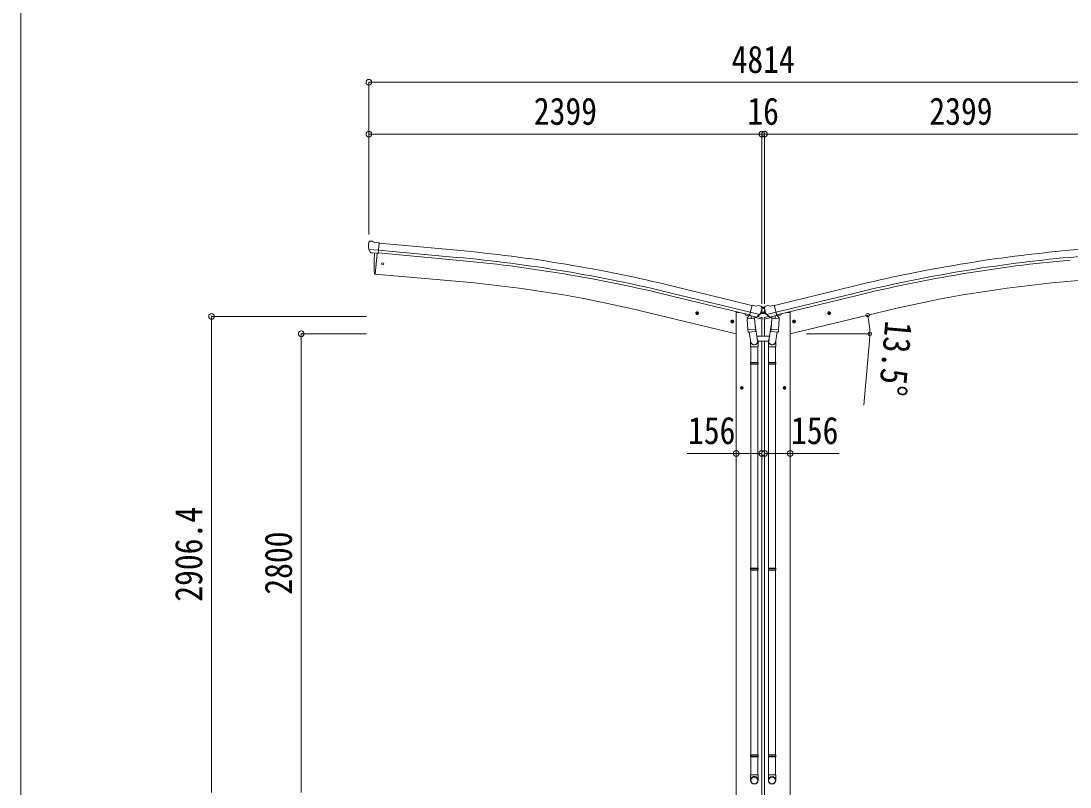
# Model space of a CAD drawing. Units: millimetres at full size. Extents: x -9783 to 33612, y -6828 to 13249.
# Drawn here: x -9783 to -3378, y -3847 to 830 of the extents above; entities that cross this region are included whole.
import ezdxf
from ezdxf.enums import TextEntityAlignment as Align

# ---------------------------------------------------------------- set-up
doc = ezdxf.new("R2010")
doc.units = ezdxf.units.MM
doc.header["$LTSCALE"] = 35
doc.header["$PDMODE"] = 32
doc.header["$PDSIZE"] = 35
for name, color, linetype, lineweight in [('0-1_本体', 4, 'Continuous', 9), ('0-2_部品', 7, 'Continuous', 9), ('0-7_合掌部品', 3, 'Continuous', 9), ('0-A_寸法', 6, 'Continuous', 9), ('F-0_240', 7, 'Continuous', 9)]:
    doc.layers.add(name, color=color, linetype=linetype, lineweight=lineweight)
doc.styles.add('ＭＳ ゴシック', font='')
doc.styles.get('ＭＳ ゴシック').set_extended_font_data('MS Gothic')

msp = doc.modelspace()

# ---------------------------------------------------------------- linework, layer by layer
at = {"layer": '0-1_本体'}
for p, q in [((-7123.43, -613.06), (-7600.55, -569.75)), ((-7119.53, -570.02), (-7596.84, -526.7)), ((-3383.37, -570.02), (-2906.06, -526.7)), ((-3379.47, -613.06), (-2902.35, -569.75)), ((-7609.28, -588.63), (-7620.45, -716.23)), ((-7124.95, -629.77), (-7602.07, -586.47)), ((-7082.5, -763.29), (-7620.45, -716.23)), ((-3420.4, -763.29), (-2882.45, -716.23)), ((-5813.05, -830.84), (-5330.04, -948.34)), ((-5319.98, -906.42), (-5802.83, -788.85)), ((-5182.92, -906.42), (-4700.07, -788.85)), ((-4689.85, -830.84), (-5172.86, -948.34)), ((-5333.99, -964.77), (-5817.03, -847.14)), ((-5168.91, -964.77), (-4685.87, -847.14)), ((-5415.46, -1080.02), (-6001.13, -939.41)), ((-5415.46, -950.02), (-5395.46, -950.02)), ((-5415.46, -950.02), (-5415.46, -4430.02)), ((-5395.46, -950.02), (-5361.95, -958.06)), ((-5107.44, -950.02), (-5140.95, -958.06)), ((-5087.44, -950.02), (-5107.44, -950.02)), ((-5087.44, -1080.02), (-4501.77, -939.41)), ((-5087.44, -950.02), (-5087.44, -4430.02)), ((-5259.96, -989.72), (-5259.96, -1095.13)), ((-5242.94, -989.72), (-5242.94, -1095.13)), ((-5259.96, -1125.13), (-5259.96, -4430.02)), ((-5242.94, -1125.13), (-5242.94, -4430.02))]:
    msp.add_line(p, q, dxfattribs=at)
at = {"layer": '0-1_本体', "color": 6}
for p, q in [((-5415.96, -1810.2), (-5259.96, -1810.2)), ((-5086.94, -1810.2), (-5242.94, -1810.2))]:
    msp.add_line(p, q, dxfattribs=at)
at = {"layer": '0-1_本体'}
for centre, radius, start, end in [((-7933.54, -9538.59), 9005.44, 76.31388, 84.81388), ((-2569.36, -9538.59), 9005.44, 95.18612, 103.68612), ((-7933.54, -9538.59), 8945.44, 76.31388, 84.81388), ((-7933.54, -9538.59), 8962.23, 76.31388, 84.81388), ((-2569.36, -9538.59), 8962.23, 95.18612, 103.68612), ((-2569.36, -9538.59), 8945.44, 95.18612, 103.68612), ((-7727.48, -8131.6), 7396.48, 76.50259, 84.99741), ((-2775.42, -8131.6), 7396.48, 95.00259, 103.49741)]:
    msp.add_arc(centre, radius, start, end, dxfattribs=at)
at = {"layer": '0-2_部品'}
for p, q in [((-7660.04, -521.69), (-7660.16, -523.03)), ((-7659.52, -564.54), (-7600.6, -569.69)), ((-7648.27, -584.03), (-7659.2, -565.09)), ((-7658.98, -519.65), (-7653.49, -515.05)), ((-7649.84, -513.9), (-7636.18, -515.09)), ((-7623.22, -522.25), (-7634.94, -515.48)), ((-7623.22, -522.25), (-7596.65, -524.58)), ((-7602.31, -589.24), (-7596.65, -524.58)), ((-7645.88, -585.42), (-7638.17, -586.1)), ((-7609.28, -588.63), (-7620.45, -716.23)), ((-7612.27, -588.36), (-7602.31, -589.24)), ((-7620.45, -716.23), (-7622.51, -715.98)), ((-5644.19, -956.2), (-5663.64, -951.53)), ((-5661.21, -952.11), (-5656.05, -946.67)), ((-5659.08, -959.31), (-5661.21, -952.11)), ((-5656.25, -963.59), (-5651.58, -944.14)), ((-5656.05, -946.67), (-5648.75, -948.42)), ((-5648.75, -948.42), (-5646.62, -955.62)), ((-5361.95, -957.98), (-5361.95, -961.29)), ((-5272.58, -962.31), (-5330.08, -948.5)), ((-5293.58, -910.69), (-5319.51, -904.46)), ((-5293.58, -910.69), (-5280.32, -907.99)), ((-5265.84, -911.18), (-5279.02, -908.01)), ((-5262.74, -913.43), (-5258.88, -919.72)), ((-5258.52, -922), (-5258.8, -923.15)), ((-5244.38, -922), (-5244.1, -923.15)), ((-5240.16, -913.43), (-5244.02, -919.72)), ((-5237.06, -911.18), (-5223.88, -908.01)), ((-5230.32, -962.31), (-5172.82, -948.5)), ((-5209.32, -910.69), (-5222.58, -907.99)), ((-5209.32, -910.69), (-5183.39, -904.46)), ((-5140.95, -957.98), (-5140.95, -961.29)), ((-4858.71, -956.2), (-4839.26, -951.53)), ((-4854.15, -948.42), (-4856.29, -955.62)), ((-4846.86, -946.67), (-4854.15, -948.42)), ((-4846.65, -963.59), (-4851.32, -944.14)), ((-4841.69, -952.11), (-4846.86, -946.67)), ((-4843.82, -959.31), (-4841.69, -952.11)), ((-5430.27, -1007.56), (-5449.72, -1002.89)), ((-5447.29, -1003.47), (-5442.12, -998.02)), ((-5445.16, -1010.67), (-5447.29, -1003.47)), ((-5442.33, -1014.94), (-5437.66, -995.5)), ((-5442.12, -998.02), (-5434.83, -999.78)), ((-5434.83, -999.78), (-5432.69, -1006.97)), ((-5339.23, -970.69), (-5358.12, -966.16)), ((-5349.65, -987.86), (-5303.96, -984.67)), ((-5344.98, -1054.7), (-5349.65, -987.86)), ((-5335.23, -966.1), (-5348.55, -981.41)), ((-5348.55, -981.41), (-5348.11, -987.76)), ((-5334.29, -966.03), (-5335.23, -966.1)), ((-5331.21, -968.5), (-5332.74, -968.13)), ((-5294.5, -977.31), (-5331.21, -968.5)), ((-5325.26, -970.33), (-5324.23, -984.93)), ((-5297.05, -979.32), (-5322.86, -985.76)), ((-5305.74, -981.49), (-5305.51, -984.78)), ((-5303.96, -984.67), (-5299.29, -1051.51)), ((-5257.4, -990.34), (-5300.1, -980.08)), ((-5292.14, -977.79), (-5299.66, -975.98)), ((-5296.34, -977.54), (-5296.29, -978.28)), ((-5292.97, -977.68), (-5294.5, -977.31)), ((-5289.43, -977.22), (-5273.05, -962.73)), ((-5285.45, -974.35), (-5259.7, -980.53)), ((-5257.4, -983.45), (-5257.4, -990.34)), ((-5245.5, -990.34), (-5202.8, -980.08)), ((-5245.5, -983.45), (-5245.5, -990.34)), ((-5217.46, -974.35), (-5243.21, -980.53)), ((-5213.47, -977.22), (-5229.85, -962.73)), ((-5210.76, -977.79), (-5203.24, -975.98)), ((-5209.93, -977.68), (-5208.4, -977.31)), ((-5208.4, -977.31), (-5171.69, -968.5)), ((-5206.56, -977.54), (-5206.61, -978.28)), ((-5205.86, -979.32), (-5180.04, -985.76)), ((-5198.94, -984.67), (-5203.61, -1051.51)), ((-5153.25, -987.86), (-5198.94, -984.67)), ((-5197.16, -981.49), (-5197.39, -984.78)), ((-5177.64, -970.33), (-5178.67, -984.93)), ((-5171.69, -968.5), (-5170.16, -968.13)), ((-5168.61, -966.03), (-5167.67, -966.1)), ((-5167.67, -966.1), (-5154.35, -981.41)), ((-5163.67, -970.69), (-5144.78, -966.16)), ((-5157.92, -1054.7), (-5153.25, -987.86)), ((-5154.35, -981.41), (-5154.8, -987.76)), ((-5072.63, -1007.56), (-5053.18, -1002.89)), ((-5068.07, -999.78), (-5070.21, -1006.97)), ((-5060.78, -998.02), (-5068.07, -999.78)), ((-5060.57, -1014.94), (-5065.24, -995.5)), ((-5055.61, -1003.47), (-5060.78, -998.02)), ((-5057.74, -1010.67), (-5055.61, -1003.47)), ((-5344.98, -1054.7), (-5299.29, -1051.51)), ((-5344.96, -1054.7), (-5344.08, -1067.4)), ((-5300.27, -1066.11), (-5341.97, -1069.03)), ((-5336.54, -1068.65), (-5325.81, -1132.23)), ((-5301.02, -1026.74), (-5285.11, -1122.91)), ((-5298.43, -1063.97), (-5299.3, -1051.51)), ((-5298.83, -1065.33), (-5298.82, -1065.33)), ((-5201.88, -1026.74), (-5217.79, -1122.91)), ((-5204.47, -1063.97), (-5203.6, -1051.51)), ((-5204.08, -1065.33), (-5204.08, -1065.33)), ((-5157.92, -1054.7), (-5203.61, -1051.51)), ((-5202.63, -1066.11), (-5160.93, -1069.03)), ((-5166.36, -1068.65), (-5177.09, -1132.23)), ((-5157.94, -1054.7), (-5158.82, -1067.4)), ((-5328.96, -1125.42), (-5328.96, -1160.07)), ((-5282.96, -1160.07), (-5282.96, -1125.72)), ((-5219.94, -1160.07), (-5219.94, -1125.72)), ((-5173.94, -1125.42), (-5173.94, -1160.07)), ((-5328.96, -1160.07), (-5282.96, -1160.07)), ((-5326.96, -1160.07), (-5326.96, -1254.07)), ((-5284.96, -1160.07), (-5284.96, -1254.07)), ((-5173.94, -1160.07), (-5219.94, -1160.07)), ((-5217.94, -1160.07), (-5217.94, -1254.07)), ((-5175.94, -1160.07), (-5175.94, -1254.07)), ((-5328.96, -1256.07), (-5327.96, -1254.07)), ((-5328.96, -1256.07), (-5282.96, -1256.07)), ((-5328.96, -1256.07), (-5328.96, -1264.07)), ((-5328.96, -1264.07), (-5282.96, -1264.07)), ((-5328.96, -1264.07), (-5327.96, -1266.07)), ((-5327.96, -1254.07), (-5283.96, -1254.07)), ((-5327.96, -1266.07), (-5283.96, -1266.07)), ((-5326.96, -1266.07), (-5326.96, -2510.26)), ((-5284.96, -1266.07), (-5284.96, -2510.26)), ((-5282.96, -1256.07), (-5283.96, -1254.07)), ((-5219.94, -1256.07), (-5218.94, -1254.07)), ((-5173.94, -1256.07), (-5219.94, -1256.07)), ((-5173.94, -1264.07), (-5219.94, -1264.07)), ((-5174.94, -1254.07), (-5218.94, -1254.07)), ((-5174.94, -1266.07), (-5218.94, -1266.07)), ((-5217.94, -1266.07), (-5217.94, -2510.26)), ((-5175.94, -1266.07), (-5175.94, -2510.26)), ((-5173.94, -1256.07), (-5174.94, -1254.07)), ((-5173.94, -1264.07), (-5174.94, -1266.07)), ((-5173.94, -1256.07), (-5173.94, -1264.07)), ((-5387.96, -1406.38), (-5381.46, -1402.63)), ((-5381.46, -1420.13), (-5381.46, -1400.13)), ((-5381.46, -1402.63), (-5374.96, -1406.38)), ((-5374.96, -1406.38), (-5374.96, -1413.89)), ((-5121.44, -1402.63), (-5127.94, -1406.38)), ((-5127.94, -1406.38), (-5127.94, -1413.89)), ((-5121.44, -1420.13), (-5121.44, -1400.13)), ((-5114.94, -1406.38), (-5121.44, -1402.63)), ((-5391.46, -1410.13), (-5371.46, -1410.13)), ((-5374.96, -1413.89), (-5381.46, -1417.64)), ((-5111.44, -1410.13), (-5131.44, -1410.13)), ((-5127.94, -1413.89), (-5121.44, -1417.64)), ((-5328.96, -2512.26), (-5327.96, -2510.26)), ((-5328.96, -2512.26), (-5282.96, -2512.26)), ((-5328.96, -2512.26), (-5328.96, -2520.26)), ((-5328.96, -2520.26), (-5282.96, -2520.26)), ((-5328.96, -2520.26), (-5327.96, -2522.26)), ((-5327.96, -2510.26), (-5283.96, -2510.26)), ((-5327.96, -2522.26), (-5283.96, -2522.26)), ((-5326.96, -2522.26), (-5326.96, -3650.45)), ((-5284.96, -2522.26), (-5284.96, -3650.45)), ((-5282.96, -2512.26), (-5283.96, -2510.26)), ((-5219.94, -2512.26), (-5218.94, -2510.26)), ((-5173.94, -2512.26), (-5219.94, -2512.26)), ((-5173.94, -2520.26), (-5219.94, -2520.26)), ((-5174.94, -2510.26), (-5218.94, -2510.26)), ((-5174.94, -2522.26), (-5218.94, -2522.26)), ((-5217.94, -2522.26), (-5217.94, -3650.45)), ((-5175.94, -2522.26), (-5175.94, -3650.45)), ((-5173.94, -2512.26), (-5174.94, -2510.26)), ((-5173.94, -2520.26), (-5174.94, -2522.26)), ((-5173.94, -2512.26), (-5173.94, -2520.26)), ((-5328.96, -3652.45), (-5327.96, -3650.45)), ((-5327.96, -3650.45), (-5283.96, -3650.45)), ((-5282.96, -3652.45), (-5283.96, -3650.45)), ((-5219.94, -3652.45), (-5218.94, -3650.45)), ((-5174.94, -3650.45), (-5218.94, -3650.45)), ((-5173.94, -3652.45), (-5174.94, -3650.45)), ((-5328.96, -3652.45), (-5282.96, -3652.45)), ((-5328.96, -3652.45), (-5328.96, -3660.45)), ((-5328.96, -3660.45), (-5282.96, -3660.45)), ((-5328.96, -3660.45), (-5327.96, -3662.45)), ((-5327.96, -3662.45), (-5283.96, -3662.45)), ((-5326.96, -3662.45), (-5326.96, -3772.45)), ((-5284.96, -3662.45), (-5284.96, -3772.45)), ((-5173.94, -3652.45), (-5219.94, -3652.45)), ((-5173.94, -3660.45), (-5219.94, -3660.45)), ((-5174.94, -3662.45), (-5218.94, -3662.45)), ((-5217.94, -3662.45), (-5217.94, -3772.45)), ((-5175.94, -3662.45), (-5175.94, -3772.45)), ((-5173.94, -3660.45), (-5174.94, -3662.45)), ((-5173.94, -3652.45), (-5173.94, -3660.45)), ((-5328.96, -3806.59), (-5328.96, -3772.45)), ((-5328.96, -3772.45), (-5282.96, -3772.45)), ((-5282.96, -3806.59), (-5282.96, -3772.45)), ((-5219.94, -3806.59), (-5219.94, -3772.45)), ((-5173.94, -3772.45), (-5219.94, -3772.45)), ((-5173.94, -3806.59), (-5173.94, -3772.45))]:
    msp.add_line(p, q, dxfattribs=at)
for points in [[(-7659.59, -563.91), (-7659.3, -564.89), (-7659.2, -565.09)], [(-7612.27, -588.36), (-7612.54, -588.43), (-7637.92, -586.21), (-7638.17, -586.1)], [(-5646.62, -955.62), (-5651.78, -961.06), (-5659.08, -959.31)], [(-5324.94, -969.91), (-5334.66, -967.58), (-5319.51, -904.46)], [(-5177.96, -969.91), (-5168.24, -967.58), (-5183.39, -904.46)], [(-4856.29, -955.62), (-4851.12, -961.06), (-4843.82, -959.31)], [(-5432.69, -1006.97), (-5437.86, -1012.42), (-5445.16, -1010.67)], [(-5324.94, -969.91), (-5324.7, -970.06), (-5299.94, -976.01), (-5299.66, -975.98)], [(-5272.31, -961.73), (-5272.89, -962.58), (-5273.05, -962.73)], [(-5230.6, -961.73), (-5230.01, -962.58), (-5229.85, -962.73)], [(-5177.96, -969.91), (-5178.2, -970.06), (-5202.97, -976.01), (-5203.24, -975.98)], [(-5070.21, -1006.97), (-5065.04, -1012.42), (-5057.74, -1010.67)], [(-5282.96, -1256.07), (-5282.96, -1264.07), (-5283.96, -1266.07)], [(-5219.94, -1256.07), (-5219.94, -1264.07), (-5218.94, -1266.07)], [(-5381.46, -1417.64), (-5387.96, -1413.89), (-5387.96, -1406.38)], [(-5121.44, -1417.64), (-5114.94, -1413.89), (-5114.94, -1406.38)], [(-5282.96, -2512.26), (-5282.96, -2520.26), (-5283.96, -2522.26)], [(-5219.94, -2512.26), (-5219.94, -2520.26), (-5218.94, -2522.26)], [(-5282.96, -3652.45), (-5282.96, -3660.45), (-5283.96, -3662.45)], [(-5219.94, -3652.45), (-5219.94, -3660.45), (-5218.94, -3662.45)]]:
    msp.add_lwpolyline(points, dxfattribs=at)
for centre, radius in [((-7574.76, -652.97), 6.5), ((-5653.91, -953.86), 8.5), ((-5653.91, -953.86), 7.7), ((-5653.91, -953.86), 6.5), ((-4848.99, -953.86), 8.5), ((-4848.99, -953.86), 7.7), ((-4848.99, -953.86), 6.5), ((-5439.99, -1005.22), 8.5), ((-5439.99, -1005.22), 7.7), ((-5439.99, -1005.22), 6.5), ((-5062.91, -1005.22), 8.5), ((-5062.91, -1005.22), 7.7), ((-5062.91, -1005.22), 6.5), ((-5381.46, -1410.13), 8.5), ((-5381.46, -1410.13), 7.7), ((-5381.46, -1410.13), 6.5), ((-5121.44, -1410.13), 8.5), ((-5121.44, -1410.13), 7.7), ((-5121.44, -1410.13), 6.5)]:
    msp.add_circle(centre, radius, dxfattribs=at)
for centre, radius, start, end in [((-7458.53, -540.67), 202.4, 175, 186.5915), ((-7650.28, -518.88), 5, 85.00648, 129.99352), ((-7636.44, -518.08), 3, 60, 85), ((-6726.68, -660.42), 900, 175.35014, 183.36081), ((-7622.14, -713), 3, 183.36081, 263), ((-5279.72, -910.93), 3, 76.5, 101.5), ((-5455.6, -875.9), 202.4, 334.90875, 346.5), ((-5267, -916.04), 5, 31.5, 76.5), ((-5047.3, -875.9), 202.4, 193.5, 205.09125), ((-5235.9, -916.04), 5, 103.5, 148.5), ((-5223.18, -910.93), 3, 78.5, 103.5), ((-5356.95, -961.29), 5, 180, 256.5), ((-5332.62, -967.65), 0.5, 221.23754, 256.5), ((-5325.85, -970.41), 0.604, 7.79405, 79.40158), ((-5323.21, -984.79), 1.03, 188.03431, 289.96103), ((-5297.29, -978.35), 1, 284, 4), ((-5295.84, -977.51), 0.5, 76.5, 184), ((-5292.86, -977.19), 0.5, 256.5, 291.76246), ((-5260.4, -983.45), 3, 0, 76.5), ((-5242.5, -983.45), 3, 103.5, 180), ((-5210.04, -977.19), 0.5, 248.23754, 283.5), ((-5207.06, -977.51), 0.5, 356, 103.5), ((-5205.61, -978.35), 1, 176, 256), ((-5179.69, -984.79), 1.03, 250.03897, 351.96569), ((-5177.05, -970.41), 0.604, 100.59842, 172.20595), ((-5170.28, -967.65), 0.5, 283.5, 318.76246), ((-5145.95, -961.29), 5, 283.5, 0), ((-5342.11, -1067.03), 2, 190.53157, 274), ((-5300.41, -1064.12), 2, 274, 322.59038), ((-5300.37, -1064.15), 1.95, 322.52234, 4.95983), ((-5202.53, -1064.15), 1.95, 175.04017, 217.47766), ((-5202.49, -1064.12), 2, 217.40962, 266), ((-5160.79, -1067.03), 2, 266, 349.46843), ((-5312.96, -1125.72), 30, 0, 2.54858), ((-5189.94, -1125.72), 30, 177.45142, 180)]:
    msp.add_arc(centre, radius, start, end, dxfattribs=at)
for centre, major_axis, ratio, start_param, end_param in [((-7657.05, -521.95), (-2.71, -1.31), 0.997474, 4.9606201, 5.7465286), ((-7664.37, -517.65), (15.35, 3.44), 0.101033, 0.3078116, 0.3080427), ((-7645.67, -582.52), (-1.62, -2.54), 0.997631, 5.8041905, 6.6006116), ((-7645.54, -582.32), (3.5, 2.17), 0.650902, 4.0958226, 4.1686332), ((-7645.61, -582.43), (-1.62, -2.54), 0.997631, 0.3902369, 0.4789948), ((-5261.44, -921.29), (1.57, -2.57), 0.99628, 0.7835347, 1.5707963), ((-5241.46, -921.29), (-1.57, -2.57), 0.99628, 4.712389, 5.4996506), ((-5291.44, -974.86), (0.73, -2.92), 0.997631, 5.8041905, 5.8929484), ((-5291.47, -974.74), (-2.63, 3.16), 0.650902, 2.1145521, 2.1873627), ((-5291.42, -974.96), (0.73, -2.92), 0.997631, 5.965759, 6.7621801), ((-5211.49, -974.96), (-0.73, -2.92), 0.997631, 5.8041905, 6.6006116), ((-5211.43, -974.74), (2.63, 3.16), 0.650902, 4.0958226, 4.1686332), ((-5211.46, -974.86), (-0.73, -2.92), 0.997631, 0.3902369, 0.4789948), ((-5305.96, -1125.42), (-23, 0), 0.996195, 6.0000678, 10.0103449), ((-5305.96, -1125.42), (-21, 0), 0.996195, 0.3319459, 3.3482706), ((-5196.94, -1125.42), (23, 0), 0.996195, 2.5560258, 6.5663028), ((-5196.94, -1125.42), (21, 0), 0.996195, 2.9349147, 5.9512394), ((-5305.96, -3804.85), (23, 0), 0.996195, 6.2831853, 9.424778), ((-5305.96, -3806.59), (23, 0), 0.996195, 6.2831853, 9.424778), ((-5305.96, -3806.59), (0, -23.43), 0.981806, 4.712389, 7.8539816), ((-5196.94, -3804.85), (-23, 0), 0.996195, 3.1415927, 6.2831853), ((-5196.94, -3806.59), (-23, 0), 0.996195, 3.1415927, 6.2831853), ((-5196.94, -3806.59), (0, -23.43), 0.981806, 4.712389, 7.8539816)]:
    msp.add_ellipse(centre, major_axis=major_axis, ratio=ratio, start_param=start_param, end_param=end_param, dxfattribs=at)
for centre, major_axis in [((-5305.96, -3806.59), (-21, 0)), ((-5196.94, -3806.59), (21, 0))]:
    msp.add_ellipse(centre, major_axis=major_axis, ratio=0.996195, dxfattribs=at)
at = {"layer": '0-7_合掌部品'}
for p, q in [((-5286, -974.84), (-5264.95, -956.21)), ((-5271.51, -960.02), (-5265.94, -955.09)), ((-5264.95, -954.71), (-5258.49, -954.71)), ((-5237.95, -956.21), (-5264.95, -956.21)), ((-5259.95, -928.71), (-5259.75, -926.96)), ((-5259.95, -928.71), (-5259.95, -952.21)), ((-5258.2, -955.21), (-5259.95, -952.21)), ((-5258.92, -919.66), (-5258.7, -917.71)), ((-5244.2, -917.71), (-5258.7, -917.71)), ((-5258.2, -955.21), (-5244.7, -955.21)), ((-5250.19, -922.43), (-5249.35, -922.43)), ((-5250.19, -951.13), (-5249.35, -951.13)), ((-5244.7, -955.21), (-5242.95, -952.21)), ((-5244.41, -954.71), (-5237.95, -954.71)), ((-5243.98, -919.66), (-5244.2, -917.71)), ((-5242.95, -928.71), (-5243.15, -926.96)), ((-5242.95, -928.71), (-5242.95, -952.21)), ((-5216.9, -974.84), (-5237.95, -956.21)), ((-5231.39, -960.02), (-5236.96, -955.09)), ((-5213.2, -1095.13), (-5289.7, -1095.13)), ((-5282.96, -1125.13), (-5219.94, -1125.13))]:
    msp.add_line(p, q, dxfattribs=at)
for points in [[(-5252.71, -921.59), (-5253.55, -921.59), (-5253.55, -922.43), (-5252.71, -922.43)], [(-5252.71, -950.29), (-5253.55, -950.29), (-5253.55, -951.13), (-5252.71, -951.13)], [(-5251.03, -920.75), (-5251.03, -919.91), (-5251.87, -919.91), (-5251.87, -920.75)], [(-5251.87, -923.27), (-5251.87, -924.11), (-5251.03, -924.11), (-5251.03, -923.27)], [(-5251.03, -949.45), (-5251.03, -948.61), (-5251.87, -948.61), (-5251.87, -949.45)], [(-5251.87, -951.97), (-5251.87, -952.81), (-5251.03, -952.81), (-5251.03, -951.97)], [(-5249.35, -922.43), (-5249.35, -921.59), (-5250.19, -921.59)], [(-5249.35, -951.13), (-5249.35, -950.29), (-5250.19, -950.29)]]:
    msp.add_lwpolyline(points, dxfattribs=at)
for centre in [(-5251.45, -922.01), (-5251.45, -950.71)]:
    msp.add_circle(centre, 3.5, dxfattribs=at)
for centre, radius, start, end in [((-5264.95, -956.21), 1.5, 90, 131.5), ((-5252.71, -920.75), 0.84, 270, 0), ((-5252.71, -923.27), 0.84, 0, 90), ((-5252.71, -949.45), 0.84, 270, 0), ((-5252.71, -951.97), 0.84, 0, 90), ((-5250.19, -920.75), 0.84, 180, 270), ((-5250.19, -923.27), 0.84, 90, 180), ((-5250.19, -949.45), 0.84, 180, 270), ((-5250.19, -951.97), 0.84, 90, 180), ((-5237.95, -956.21), 1.5, 48.5, 90), ((-5286.99, -973.71), 1.5, 263.94026, 311.5), ((-5215.91, -973.71), 1.5, 228.5, 276.05974)]:
    msp.add_arc(centre, radius, start, end, dxfattribs=at)
at = {"layer": '0-A_寸法'}
for p, q in [((-7658.86, 455.6), (-7658.86, 138.99)), ((-7658.86, 455.6), (-2844.86, 455.6)), ((-7658.86, 138.99), (-7658.86, -473.24)), ((-7658.86, 138.99), (-5259.86, 138.99)), ((-5259.86, 138.99), (-5259.86, -90.02)), ((-5259.86, 138.99), (-5243.86, 138.99)), ((-5259.86, 138.99), (-5259.86, -897.22)), ((-5243.86, 138.99), (-5243.86, -90.02)), ((-5243.86, 138.99), (-2844.86, 138.99)), ((-5243.86, 138.99), (-5243.86, -90.02)), ((-5243.86, 138.99), (-5243.86, -897.22)), ((-8619.43, -973.62), (-7674.35, -973.62)), ((-8619.43, -3880.02), (-8619.43, -973.62)), ((-8071.46, -1080.02), (-7674.35, -1080.02)), ((-8071.46, -3880.02), (-8071.46, -1080.02)), ((-4986.22, -1080.02), (-4599.37, -1080.02)), ((-4602.22, -1122.47), (-4636.58, -1514.97)), ((-5415.96, -1810.2), (-5715.96, -1810.2)), ((-5086.94, -1810.2), (-4786.94, -1810.2))]:
    msp.add_line(p, q, dxfattribs=at)
for centre in [(-4613.82, -966.36), (-4600.37, -1080.02)]:
    msp.add_circle(centre, 10.62, dxfattribs=at)
for start, end in [(0, 13.5), (354.99678, 0)]:
    msp.add_arc((-5087.22, -1080.02), 486.86, start, end, dxfattribs=at)
for p in [(-7658.86, 455.6), (-7658.86, 138.99), (-5259.86, 138.99), (-5243.86, 138.99), (-8619.43, -973.62), (-8071.46, -1080.02), (-5415.96, -1810.2), (-5259.96, -1810.2), (-5242.94, -1810.2), (-5086.94, -1810.2)]:
    msp.add_point(p, dxfattribs=at)
at = {"layer": 'F-0_240', "color": 5}
msp.add_line((-9783.03, 6751.9), (-9783.03, -6828.1), dxfattribs=at)

# ---------------------------------------------------------------- texts
at = {"layer": '0-A_寸法', "color": 7, "style": 'ＭＳ ゴシック', "width": 0.85}
for s, p in [('4814', (-5444.36, 462.6)), ('2399', (-6651.86, 145.99)), ('16', (-5348.11, 145.99)), ('2399', (-4236.86, 145.99)), ('156', (-5710.33, -1803.2)), ('156', (-5081.32, -1803.2))]:
    msp.add_text(s, height=166.8, dxfattribs=at).set_placement(p, align=Align.BOTTOM_LEFT)
for s, rotation, p in [('13.5°', 264.997, (-4555.07, -992.34)), ('2906.4', 90, (-8626.43, -2715.57)), ('2800', 90, (-8078.46, -2672.52))]:
    msp.add_text(s, height=166.8, rotation=rotation, dxfattribs=at).set_placement(p, align=Align.BOTTOM_LEFT)

doc.saveas('drawing.dxf')
